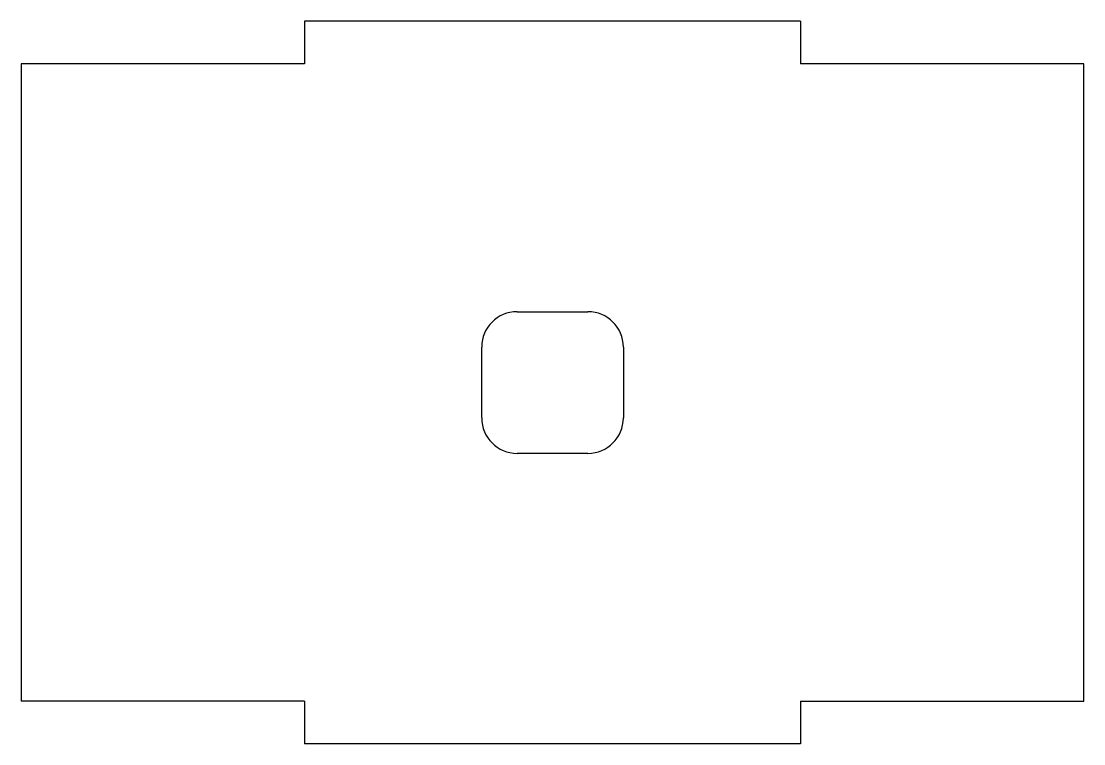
# Model space of a CAD drawing. Header units: millimetres. Extents: x -75 to 75, y -102 to 0.
import ezdxf

# ---------------------------------------------------------------- set-up
doc = ezdxf.new("R2010")
doc.units = ezdxf.units.MM
doc.layers.add('Binder002', color=7, linetype='CONTINUOUS')

msp = doc.modelspace()

# ---------------------------------------------------------------- linework, layer by layer
at = {"layer": 'Binder002'}
for p, q in [((-35, 0, 42.5), (-35, -6, 42.5)), ((35, 0, 42.5), (-35, 0, 42.5)), ((35, 0, 42.5), (35, -6, 42.5)), ((-75, -6, 42.5), (-75, -96, 42.5)), ((-35, -6, 42.5), (-75, -6, 42.5)), ((75, -6, 42.5), (35, -6, 42.5)), ((75, -96, 42.5), (75, -6, 42.5)), ((-5, -41, 42.5), (5, -41, 42.5)), ((-10, -56, 42.5), (-10, -46, 42.5)), ((10, -46, 42.5), (10, -56, 42.5)), ((5, -61, 42.5), (-5, -61, 42.5)), ((-35, -96, 42.5), (-75, -96, 42.5)), ((-35, -96, 42.5), (-35, -102, 42.5)), ((35, -96, 42.5), (75, -96, 42.5)), ((35, -96, 42.5), (35, -102, 42.5)), ((35, -102, 42.5), (-35, -102, 42.5))]:
    msp.add_line(p, q, dxfattribs=at)
for centre, start, end in [((-5, -46, 42.5), 90, 180), ((5, -46, 42.5), 0, 90), ((-5, -56, 42.5), 180, -90), ((5, -56, 42.5), -90, 0)]:
    msp.add_arc(centre, 5, start, end, dxfattribs=at)

doc.saveas('drawing.dxf')
